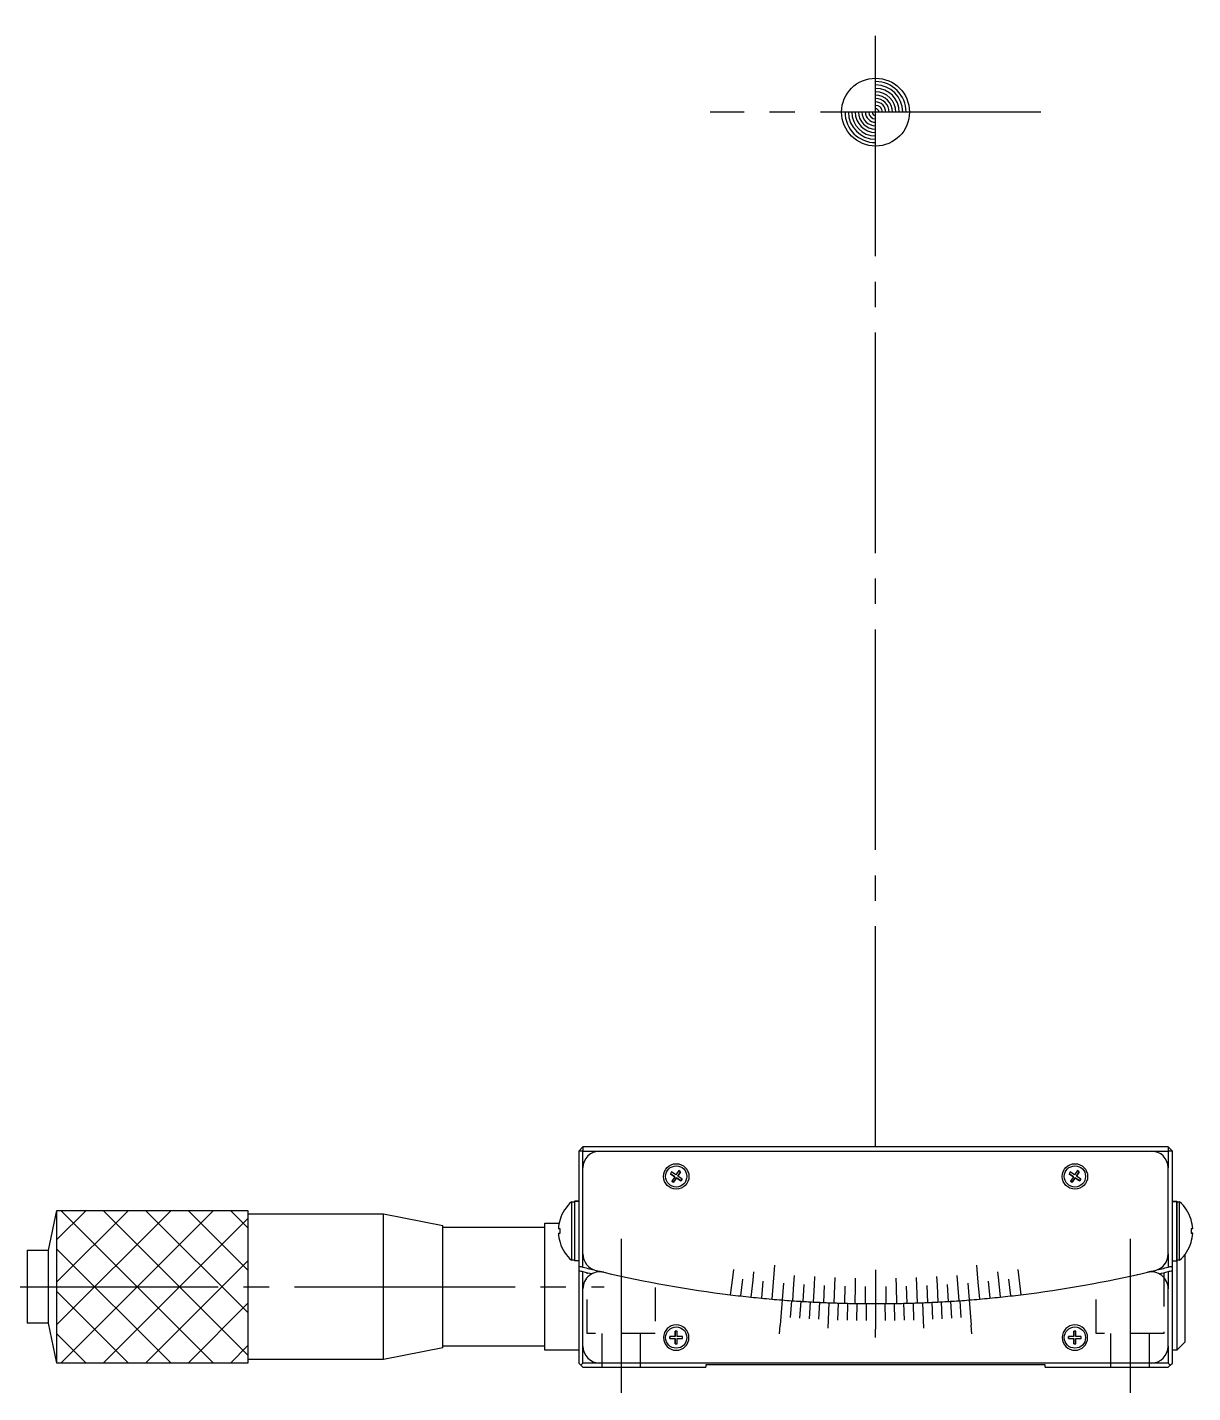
# Model space of a CAD drawing. Extents: x 28 to 196, y 79 to 242.
# Drawn here: x 85.3 to 154, y 87.2 to 167.7 of the extents above; entities that cross this region are included whole.
import ezdxf

# ---------------------------------------------------------------- set-up
doc = ezdxf.new("R2010")
doc.units = 0
doc.linetypes.add('CENTER', pattern=[17.5, 13, -1.5, 1.5, -1.5])
doc.linetypes.add('DASHED', pattern=[3.5, 2, -1.5])
doc.layers.get('0').update_dxf_attribs({"linetype": 'CONTINUOUS'})
doc.layers.add('CENTER', color=1, linetype='CENTER')

msp = doc.modelspace()

# ---------------------------------------------------------------- linework, layer by layer
at = {"color": 7, "linetype": 'CONTINUOUS'}
for p, q in [((118.091, 101.733), (117.841, 101.483)), ((118.091, 101.483), (117.841, 101.483)), ((117.841, 101.483), (117.841, 94.698)), ((152.591, 101.733), (118.091, 101.733)), ((118.091, 101.733), (118.091, 101.483)), ((118.091, 100.483), (118.091, 101.483)), ((118.091, 101.483), (119.091, 101.483)), ((119.091, 101.483), (151.591, 101.483)), ((151.591, 101.483), (152.591, 101.483)), ((152.591, 101.733), (152.591, 101.483)), ((152.591, 101.733), (152.841, 101.483)), ((152.841, 101.483), (152.591, 101.483)), ((152.591, 101.483), (152.591, 100.483)), ((152.841, 94.698), (152.841, 101.483)), ((118.091, 95.417), (118.091, 100.483)), ((123.315, 100.245), (123.245, 100.141)), ((123.245, 100.141), (123.504, 99.966)), ((123.504, 99.966), (123.245, 100.141)), ((123.574, 100.07), (123.315, 100.245)), ((123.504, 99.966), (123.33, 99.707)), ((123.434, 99.637), (123.608, 99.897)), ((123.608, 99.897), (123.434, 99.637)), ((123.749, 100.329), (123.574, 100.07)), ((123.608, 99.897), (123.867, 99.722)), ((123.867, 99.722), (123.608, 99.897)), ((123.678, 100), (123.852, 100.26)), ((123.852, 100.26), (123.678, 100)), ((123.937, 99.826), (123.678, 100)), ((123.852, 100.26), (123.749, 100.329)), ((123.867, 99.722), (123.937, 99.826)), ((123.937, 99.826), (123.867, 99.722)), ((146.815, 100.245), (146.745, 100.141)), ((146.745, 100.141), (147.004, 99.966)), ((147.004, 99.966), (146.745, 100.141)), ((147.074, 100.07), (146.815, 100.245)), ((147.004, 99.966), (146.83, 99.707)), ((146.934, 99.637), (147.108, 99.897)), ((147.108, 99.897), (146.934, 99.637)), ((147.249, 100.329), (147.074, 100.07)), ((147.108, 99.897), (147.367, 99.722)), ((147.367, 99.722), (147.108, 99.897)), ((147.178, 100), (147.352, 100.26)), ((147.352, 100.26), (147.178, 100)), ((147.437, 99.826), (147.178, 100)), ((147.352, 100.26), (147.249, 100.329)), ((147.367, 99.722), (147.437, 99.826)), ((147.437, 99.826), (147.367, 99.722)), ((152.591, 95.417), (152.591, 100.483)), ((123.33, 99.707), (123.434, 99.637)), ((123.434, 99.637), (123.33, 99.707)), ((146.83, 99.707), (146.934, 99.637)), ((146.934, 99.637), (146.83, 99.707)), ((117.42, 98.49), (117.591, 98.49)), ((117.42, 98.49), (117.42, 95.04)), ((117.591, 98.519), (117.591, 98.515)), ((117.841, 98.519), (117.591, 98.519)), ((117.591, 98.519), (117.591, 98.515)), ((117.591, 98.515), (117.591, 98.49)), ((117.591, 98.515), (117.591, 98.49)), ((117.591, 98.515), (117.591, 98.495)), ((117.841, 98.515), (117.591, 98.515)), ((117.591, 98.495), (117.591, 98.49)), ((117.591, 98.49), (117.591, 98.477)), ((117.591, 98.49), (117.591, 95.04)), ((117.591, 98.477), (117.591, 98.382)), ((117.591, 98.382), (117.591, 97.792)), ((152.841, 98.519), (153.091, 98.519)), ((152.841, 98.515), (153.091, 98.515)), ((153.091, 98.519), (153.091, 98.515)), ((153.091, 98.519), (153.091, 98.515)), ((153.091, 98.515), (153.091, 98.509)), ((153.091, 98.515), (153.091, 95.015)), ((153.091, 98.509), (153.091, 98.501)), ((153.091, 98.501), (153.091, 98.49)), ((153.091, 98.49), (153.263, 98.49)), ((153.091, 95.04), (153.091, 98.49)), ((153.263, 95.04), (153.263, 98.49)), ((86.591, 95.633), (87.091, 97.983)), ((87.091, 97.983), (98.341, 97.983)), ((87.091, 88.983), (87.091, 97.983)), ((87.091, 97.983), (98.341, 97.983)), ((87.091, 88.983), (87.091, 97.983)), ((98.341, 97.983), (98.341, 88.983)), ((98.341, 97.983), (98.341, 88.983)), ((98.341, 97.783), (106.341, 97.783)), ((106.341, 93.483), (106.341, 97.783)), ((106.341, 97.783), (109.841, 97.083)), ((116.746, 97.439), (116.743, 97.441)), ((117.591, 97.792), (117.591, 97.217)), ((153.94, 97.441), (153.936, 97.439)), ((109.841, 93.483), (109.841, 97.083)), ((109.841, 96.983), (115.841, 96.983)), ((115.841, 89.733), (115.841, 97.233)), ((115.841, 97.233), (116.693, 97.233)), ((116.746, 96.895), (116.649, 96.895)), ((116.649, 96.635), (116.746, 96.635)), ((116.649, 96.635), (116.746, 96.635)), ((116.746, 96.635), (116.746, 96.895)), ((117.591, 97.217), (117.591, 97.174)), ((117.591, 97.174), (117.591, 96.719)), ((117.591, 96.719), (117.591, 95.7)), ((153.936, 96.895), (153.936, 96.635)), ((154.034, 96.895), (153.936, 96.895)), ((153.936, 96.635), (154.034, 96.635)), ((154.034, 96.635), (153.936, 96.635)), ((116.743, 96.09), (116.746, 96.091)), ((116.743, 96.09), (116.746, 96.091)), ((153.936, 96.091), (153.94, 96.09)), ((153.936, 96.091), (153.94, 96.09)), ((85.341, 95.633), (85.341, 93.483)), ((85.341, 95.633), (86.591, 95.633)), ((86.591, 91.333), (86.591, 95.633)), ((117.591, 95.04), (117.42, 95.04)), ((117.591, 95.7), (117.591, 95.075)), ((117.591, 95.075), (117.591, 95.044)), ((117.591, 95.044), (117.591, 95.015)), ((117.591, 95.04), (117.591, 95.019)), ((117.591, 95.04), (117.591, 95.015)), ((117.841, 95.015), (117.591, 95.015)), ((118.091, 94.634), (118.091, 95.417)), ((152.591, 95.417), (152.591, 94.634)), ((152.841, 95.015), (153.091, 95.015)), ((153.263, 95.04), (153.091, 95.04)), ((153.091, 95.04), (153.091, 95.015)), ((153.091, 95.04), (153.091, 89.733)), ((153.591, 90.233), (153.591, 95.399)), ((117.841, 94.698), (117.841, 94.44)), ((117.841, 94.44), (117.841, 88.983)), ((118.091, 93.361), (118.091, 94.376)), ((150.782, 94.213), (150.784, 94.204)), ((150.84, 94.218), (150.841, 94.225)), ((152.591, 94.376), (152.591, 93.361)), ((152.841, 94.44), (152.841, 94.698)), ((152.841, 88.983), (152.841, 94.44)), ((85.341, 93.483), (85.341, 91.333)), ((106.341, 89.183), (106.341, 93.483)), ((109.841, 89.883), (109.841, 93.483)), ((149.363, 93.9), (149.362, 93.906)), ((118.091, 89.983), (118.091, 93.361)), ((152.591, 89.983), (152.591, 93.361)), ((86.591, 91.333), (85.341, 91.333)), ((87.091, 88.983), (86.591, 91.333)), ((123.216, 90.546), (123.216, 90.421)), ((123.529, 90.546), (123.216, 90.546)), ((123.216, 90.421), (123.216, 90.546)), ((123.216, 90.421), (123.529, 90.421)), ((123.529, 90.858), (123.529, 90.546)), ((123.654, 90.858), (123.529, 90.858)), ((123.529, 90.546), (123.529, 90.858)), ((123.529, 90.421), (123.529, 90.108)), ((123.529, 90.108), (123.529, 90.421)), ((123.654, 90.546), (123.654, 90.858)), ((123.966, 90.546), (123.654, 90.546)), ((123.654, 90.421), (123.966, 90.421)), ((123.654, 90.108), (123.654, 90.421)), ((123.966, 90.421), (123.966, 90.546)), ((146.716, 90.546), (146.716, 90.421)), ((147.029, 90.546), (146.716, 90.546)), ((146.716, 90.421), (146.716, 90.546)), ((146.716, 90.421), (147.029, 90.421)), ((147.029, 90.858), (147.029, 90.546)), ((147.154, 90.858), (147.029, 90.858)), ((147.029, 90.546), (147.029, 90.858)), ((147.029, 90.421), (147.029, 90.108)), ((147.029, 90.108), (147.029, 90.421)), ((147.154, 90.546), (147.154, 90.858)), ((147.466, 90.546), (147.154, 90.546)), ((147.154, 90.421), (147.466, 90.421)), ((147.154, 90.108), (147.154, 90.421)), ((147.466, 90.421), (147.466, 90.546)), ((153.591, 90.233), (153.091, 89.733)), ((109.841, 89.883), (106.341, 89.183)), ((115.841, 89.983), (109.841, 89.983)), ((117.841, 89.733), (115.841, 89.733)), ((118.091, 88.983), (118.091, 89.983)), ((123.529, 90.108), (123.654, 90.108)), ((147.029, 90.108), (147.154, 90.108)), ((152.591, 89.983), (152.591, 88.983)), ((153.091, 89.733), (152.841, 89.733)), ((98.341, 88.983), (87.091, 88.983)), ((98.341, 88.983), (87.091, 88.983)), ((106.341, 89.183), (98.341, 89.183)), ((117.841, 88.983), (117.966, 88.858)), ((117.966, 88.858), (118.091, 88.983)), ((118.091, 88.733), (117.966, 88.858)), ((119.091, 88.983), (118.091, 88.983)), ((118.091, 88.733), (125.341, 88.733)), ((151.591, 88.983), (119.091, 88.983)), ((125.341, 88.883), (125.341, 88.733)), ((145.341, 88.883), (125.341, 88.883)), ((145.341, 88.733), (145.341, 88.883)), ((145.341, 88.733), (152.591, 88.733)), ((152.591, 88.983), (151.591, 88.983)), ((152.591, 88.983), (152.716, 88.858)), ((152.716, 88.858), (152.591, 88.733)), ((152.716, 88.858), (152.841, 88.983))]:
    msp.add_line(p, q, dxfattribs=at)
at = {"color": 3, "linetype": 'CONTINUOUS'}
for p, q in [((93.813, 97.983), (87.091, 91.262)), ((91.313, 97.983), (87.091, 93.762)), ((88.813, 97.983), (87.091, 96.262)), ((96.313, 88.983), (87.313, 97.983)), ((96.313, 97.983), (87.313, 88.983)), ((98.341, 89.455), (89.813, 97.983)), ((98.341, 97.512), (89.813, 88.983)), ((98.341, 91.955), (92.313, 97.983)), ((98.341, 94.455), (94.813, 97.983)), ((98.341, 96.955), (97.313, 97.983)), ((93.813, 88.983), (87.091, 95.705)), ((98.341, 95.012), (92.313, 88.983)), ((126.963, 94.496), (126.902, 94)), ((128.155, 94.36), (128.103, 93.863)), ((129.349, 94.245), (129.306, 93.747)), ((129.393, 94.743), (129.349, 94.245)), ((135.341, 94.483), (135.341, 93.983)), ((141.29, 94.743), (141.333, 94.245)), ((141.333, 94.245), (141.377, 93.747)), ((142.528, 94.36), (142.58, 93.863)), ((143.72, 94.496), (143.781, 94)), ((126.902, 94), (126.78, 93.007)), ((127.502, 93.929), (127.389, 92.935)), ((128.103, 93.863), (127.998, 92.868)), ((128.704, 93.802), (128.608, 92.807)), ((129.306, 93.747), (129.219, 92.751)), ((129.908, 93.697), (129.829, 92.7)), ((130.511, 93.652), (130.441, 92.655)), ((130.545, 94.151), (130.511, 93.652)), ((131.114, 93.613), (131.053, 92.614)), ((131.717, 93.578), (131.665, 92.58)), ((131.743, 94.078), (131.717, 93.578)), ((132.321, 93.549), (132.277, 92.55)), ((132.924, 93.526), (132.89, 92.526)), ((132.942, 94.025), (132.924, 93.526)), ((133.528, 93.507), (133.502, 92.507)), ((134.133, 93.494), (134.115, 92.494)), ((134.141, 93.994), (134.133, 93.494)), ((134.737, 93.486), (134.728, 92.486)), ((135.341, 93.983), (135.341, 93.483)), ((135.341, 93.483), (135.341, 92.483)), ((135.946, 93.486), (135.954, 92.486)), ((136.541, 93.994), (136.55, 93.494)), ((136.55, 93.494), (136.567, 92.494)), ((137.154, 93.507), (137.18, 92.507)), ((137.741, 94.025), (137.758, 93.526)), ((137.758, 93.526), (137.793, 92.526)), ((138.362, 93.549), (138.405, 92.55)), ((138.939, 94.078), (138.965, 93.578)), ((138.965, 93.578), (139.018, 92.58)), ((139.569, 93.613), (139.63, 92.614)), ((140.137, 94.151), (140.172, 93.652)), ((140.172, 93.652), (140.242, 92.655)), ((140.774, 93.697), (140.853, 92.7)), ((141.377, 93.747), (141.464, 92.751)), ((141.979, 93.802), (142.074, 92.807)), ((142.58, 93.863), (142.684, 92.868)), ((143.181, 93.929), (143.294, 92.935)), ((143.781, 94), (143.903, 93.007)), ((91.313, 88.983), (87.091, 93.205)), ((129.829, 92.7), (129.751, 91.703)), ((130.38, 92.659), (130.309, 91.661)), ((130.93, 92.622), (130.867, 91.624)), ((131.481, 92.59), (131.426, 91.591)), ((139.201, 92.59), (139.256, 91.591)), ((139.752, 92.622), (139.815, 91.624)), ((140.303, 92.659), (140.373, 91.661)), ((140.853, 92.7), (140.931, 91.703)), ((98.341, 92.512), (94.813, 88.983)), ((132.032, 92.561), (131.985, 91.563)), ((132.583, 92.538), (132.544, 91.538)), ((133.135, 92.518), (133.103, 91.519)), ((133.686, 92.503), (133.663, 91.503)), ((134.238, 92.492), (134.222, 91.492)), ((134.789, 92.486), (134.782, 91.486)), ((135.341, 92.483), (135.341, 91.483)), ((135.893, 92.486), (135.901, 91.486)), ((136.445, 92.492), (136.46, 91.492)), ((136.996, 92.503), (137.02, 91.503)), ((137.548, 92.518), (137.579, 91.519)), ((138.099, 92.538), (138.138, 91.538)), ((138.65, 92.561), (138.698, 91.563)), ((129.673, 90.706), (129.712, 91.205)), ((129.751, 91.703), (129.712, 91.205)), ((132.544, 91.538), (132.524, 91.039)), ((135.341, 91.483), (135.341, 90.983)), ((135.341, 90.483), (135.341, 90.983)), ((138.138, 91.538), (138.158, 91.039)), ((140.931, 91.703), (140.971, 91.205)), ((141.01, 90.706), (140.971, 91.205)), ((88.813, 88.983), (87.091, 90.705)), ((98.341, 90.012), (97.313, 88.983))]:
    msp.add_line(p, q, dxfattribs=at)
at = {"color": 3, "linetype": 'DASHED'}
for p, q in [((118.341, 90.733), (118.341, 94.314)), ((152.341, 94.314), (152.341, 90.733)), ((122.341, 93.442), (122.341, 90.733)), ((148.341, 90.733), (148.341, 93.442)), ((122.341, 90.733), (118.341, 90.733)), ((119.216, 88.733), (119.216, 90.733)), ((121.466, 90.733), (121.466, 88.733)), ((152.341, 90.733), (148.341, 90.733)), ((149.216, 88.733), (149.216, 90.733)), ((151.466, 90.733), (151.466, 88.733))]:
    msp.add_line(p, q, dxfattribs=at)
at = {"color": 7, "linetype": 'CONTINUOUS'}
for centre, radius in [((135.341, 162.733), 2), ((123.591, 99.983), 0.75), ((147.091, 99.983), 0.75)]:
    msp.add_circle(centre, radius, dxfattribs=at)
at = {"color": 3, "linetype": 'CONTINUOUS'}
for centre in [(123.591, 99.983), (147.091, 99.983), (123.591, 90.483), (147.091, 90.483)]:
    msp.add_circle(centre, 0.625, dxfattribs=at)
at = {"color": 7, "linetype": 'CONTINUOUS'}
for centre, radius, start, end in [((135.341, 162.733), 1.8, 0, 90), ((135.341, 162.733), 1.6, 0, 90), ((135.341, 162.733), 1.4, 0.00005, 90), ((135.341, 162.733), 1.2, 0.00003, 90), ((135.341, 162.733), 1, 0.00004, 90), ((135.341, 162.733), 0.8, 359.99991, 90.0002), ((135.341, 162.733), 1.8, 180, 270), ((135.341, 162.733), 1.6, 180, 270), ((135.341, 162.733), 1.4, 180.00005, 270), ((135.341, 162.733), 1.2, 180.00003, 270), ((135.341, 162.733), 1, 180.00004, 270), ((135.341, 162.733), 0.8, 180.00009, 269.9998), ((135.341, 162.733), 0.6, 180, 270.00006), ((135.341, 162.733), 0.4, 180, 270), ((135.341, 162.733), 0.2, 180, 270), ((135.341, 162.733), 0.6, 0, 90.00006), ((135.341, 162.733), 0.4, 0, 90), ((135.341, 162.733), 0.2, 0, 90), ((119.091, 100.483), 1, 90, 180), ((151.591, 100.483), 1, 0, 90), ((118.941, 96.765), 2.3, 131.40962, 162.92002), ((151.741, 96.765), 2.3, 17.07998, 48.59038), ((118.941, 96.765), 2.296, 162.93442, 176.75462), ((151.741, 96.765), 2.296, 3.24538, 17.06558), ((118.941, 96.765), 2.296, 183.24538, 197.06558), ((151.741, 96.765), 2.296, 342.93442, 356.75462), ((118.941, 96.765), 2.3, 197.07998, 228.59038), ((151.741, 96.765), 2.3, 311.40962, 342.92002), ((119.091, 95.417), 1, 180, 256.42859), ((151.591, 95.417), 1, 283.57141, 0), ((135.341, 162.733), 70.25, 255.57513, 255.78557), ((135.341, 162.733), 70.5, 255.62738, 255.83703), ((135.341, 162.733), 70.25, 255.78557, 256.42859), ((135.341, 162.733), 70.5, 255.83703, 256.2818), ((119.091, 93.361), 1, 76.81652, 180), ((135.341, 162.733), 70.25, 256.42859, 256.81652), ((135.341, 162.733), 70.25, 256.81652, 263), ((135.341, 162.733), 70.25, 256.81652, 263), ((135.341, 162.733), 70.25, 277, 283.18348), ((135.341, 162.733), 70.25, 277, 283.18348), ((135.341, 162.733), 70.25, 283.18348, 283.57141), ((151.591, 93.361), 1, 0, 103.18348), ((135.341, 162.733), 70.25, 283.57141, 284.21443), ((135.341, 162.733), 70.5, 283.7182, 284.16297), ((135.341, 162.733), 70.25, 284.21443, 284.42487), ((135.341, 162.733), 70.5, 284.16297, 284.37262), ((135.341, 162.733), 70.25, 263, 263.5), ((135.341, 162.733), 70.25, 263, 263.5), ((135.341, 162.733), 70.25, 263.5, 264), ((135.341, 162.733), 70.25, 263.5, 264), ((135.341, 162.733), 70.25, 264, 264.5), ((135.341, 162.733), 70.25, 264, 264.5), ((135.341, 162.733), 70.25, 264.5, 265), ((135.341, 162.733), 70.25, 264.5, 265), ((135.341, 162.733), 70.25, 265, 265.5), ((135.341, 162.733), 70.25, 265, 265.5), ((135.341, 162.733), 70.25, 265.5, 265.95), ((135.341, 162.733), 70.25, 265.5, 265.95), ((135.341, 162.733), 70.25, 265.95, 266), ((135.341, 162.733), 70.25, 265.95, 266), ((135.341, 162.733), 70.25, 266, 266.4), ((135.341, 162.733), 70.25, 266, 266.4), ((135.341, 162.733), 70.25, 266.4, 266.5), ((135.341, 162.733), 70.25, 266.4, 266.5), ((135.341, 162.733), 70.25, 266.5, 266.85), ((135.341, 162.733), 70.25, 266.5, 266.85), ((135.341, 162.733), 70.25, 266.85, 267), ((135.341, 162.733), 70.25, 266.85, 267), ((135.341, 162.733), 70.25, 267, 267.3), ((135.341, 162.733), 70.25, 267, 267.3), ((135.341, 162.733), 70.25, 272.7, 273), ((135.341, 162.733), 70.25, 272.7, 273), ((135.341, 162.733), 70.25, 273, 273.15), ((135.341, 162.733), 70.25, 273, 273.15), ((135.341, 162.733), 70.25, 273.15, 273.5), ((135.341, 162.733), 70.25, 273.15, 273.5), ((135.341, 162.733), 70.25, 273.5, 273.6), ((135.341, 162.733), 70.25, 273.5, 273.6), ((135.341, 162.733), 70.25, 273.6, 274), ((135.341, 162.733), 70.25, 273.6, 274), ((135.341, 162.733), 70.25, 274, 274.05), ((135.341, 162.733), 70.25, 274, 274.05), ((135.341, 162.733), 70.25, 274.05, 274.5), ((135.341, 162.733), 70.25, 274.05, 274.5), ((135.341, 162.733), 70.25, 274.5, 275), ((135.341, 162.733), 70.25, 274.5, 275), ((135.341, 162.733), 70.25, 275, 275.5), ((135.341, 162.733), 70.25, 275, 275.5), ((135.341, 162.733), 70.25, 275.5, 276), ((135.341, 162.733), 70.25, 275.5, 276), ((135.341, 162.733), 70.25, 276, 276.5), ((135.341, 162.733), 70.25, 276, 276.5), ((135.341, 162.733), 70.25, 276.5, 277), ((135.341, 162.733), 70.25, 276.5, 277), ((135.341, 162.733), 70.25, 267.3, 267.5), ((135.341, 162.733), 70.25, 267.3, 267.5), ((135.341, 162.733), 70.25, 267.5, 267.75), ((135.341, 162.733), 70.25, 267.5, 267.75), ((135.341, 162.733), 70.25, 267.75, 268), ((135.341, 162.733), 70.25, 267.75, 268), ((135.341, 162.733), 70.25, 268, 268.2), ((135.341, 162.733), 70.25, 268, 268.2), ((135.341, 162.733), 70.25, 268.2, 268.5), ((135.341, 162.733), 70.25, 268.2, 268.5), ((135.341, 162.733), 70.25, 268.5, 268.65), ((135.341, 162.733), 70.25, 268.5, 268.65), ((135.341, 162.733), 70.25, 268.65, 269), ((135.341, 162.733), 70.25, 268.65, 269), ((135.341, 162.733), 70.25, 269, 269.1), ((135.341, 162.733), 70.25, 269, 269.1), ((135.341, 162.733), 70.25, 269.1, 269.5), ((135.341, 162.733), 70.25, 269.1, 269.5), ((135.341, 162.733), 70.25, 269.5, 269.55), ((135.341, 162.733), 70.25, 269.5, 269.55), ((135.341, 162.733), 70.25, 269.55, 270), ((135.341, 162.733), 70.25, 269.55, 270), ((135.341, 162.733), 70.25, 270, 270.45), ((135.341, 162.733), 70.25, 270, 270.45), ((135.341, 162.733), 70.25, 270.45, 270.5), ((135.341, 162.733), 70.25, 270.45, 270.5), ((135.341, 162.733), 70.25, 270.5, 270.9), ((135.341, 162.733), 70.25, 270.5, 270.9), ((135.341, 162.733), 70.25, 270.9, 271), ((135.341, 162.733), 70.25, 270.9, 271), ((135.341, 162.733), 70.25, 271, 271.35), ((135.341, 162.733), 70.25, 271, 271.35), ((135.341, 162.733), 70.25, 271.35, 271.5), ((135.341, 162.733), 70.25, 271.35, 271.5), ((135.341, 162.733), 70.25, 271.5, 271.8), ((135.341, 162.733), 70.25, 271.5, 271.8), ((135.341, 162.733), 70.25, 271.8, 272), ((135.341, 162.733), 70.25, 271.8, 272), ((135.341, 162.733), 70.25, 272, 272.25), ((135.341, 162.733), 70.25, 272, 272.25), ((135.341, 162.733), 70.25, 272.25, 272.5), ((135.341, 162.733), 70.25, 272.25, 272.5), ((135.341, 162.733), 70.25, 272.5, 272.7), ((135.341, 162.733), 70.25, 272.5, 272.7), ((123.591, 90.483), 0.75, 180, 90), ((123.591, 90.483), 0.75, 90, 180), ((147.091, 90.483), 0.75, 180, 90), ((147.091, 90.483), 0.75, 90, 180), ((119.091, 89.983), 1, 180, 270), ((151.591, 89.983), 1, 270, 0)]:
    msp.add_arc(centre, radius, start, end, dxfattribs=at)
at = {"layer": 'CENTER', "color": 1, "linetype": 'CENTER'}
for p, q in [((135.341, 101.733), (135.341, 167.733)), ((145.091, 162.733), (125.591, 162.733)), ((120.341, 96.314), (120.341, 87.233)), ((150.341, 96.314), (150.341, 87.233)), ((83.591, 93.483), (119.341, 93.483))]:
    msp.add_line(p, q, dxfattribs=at)

doc.saveas('drawing.dxf')
